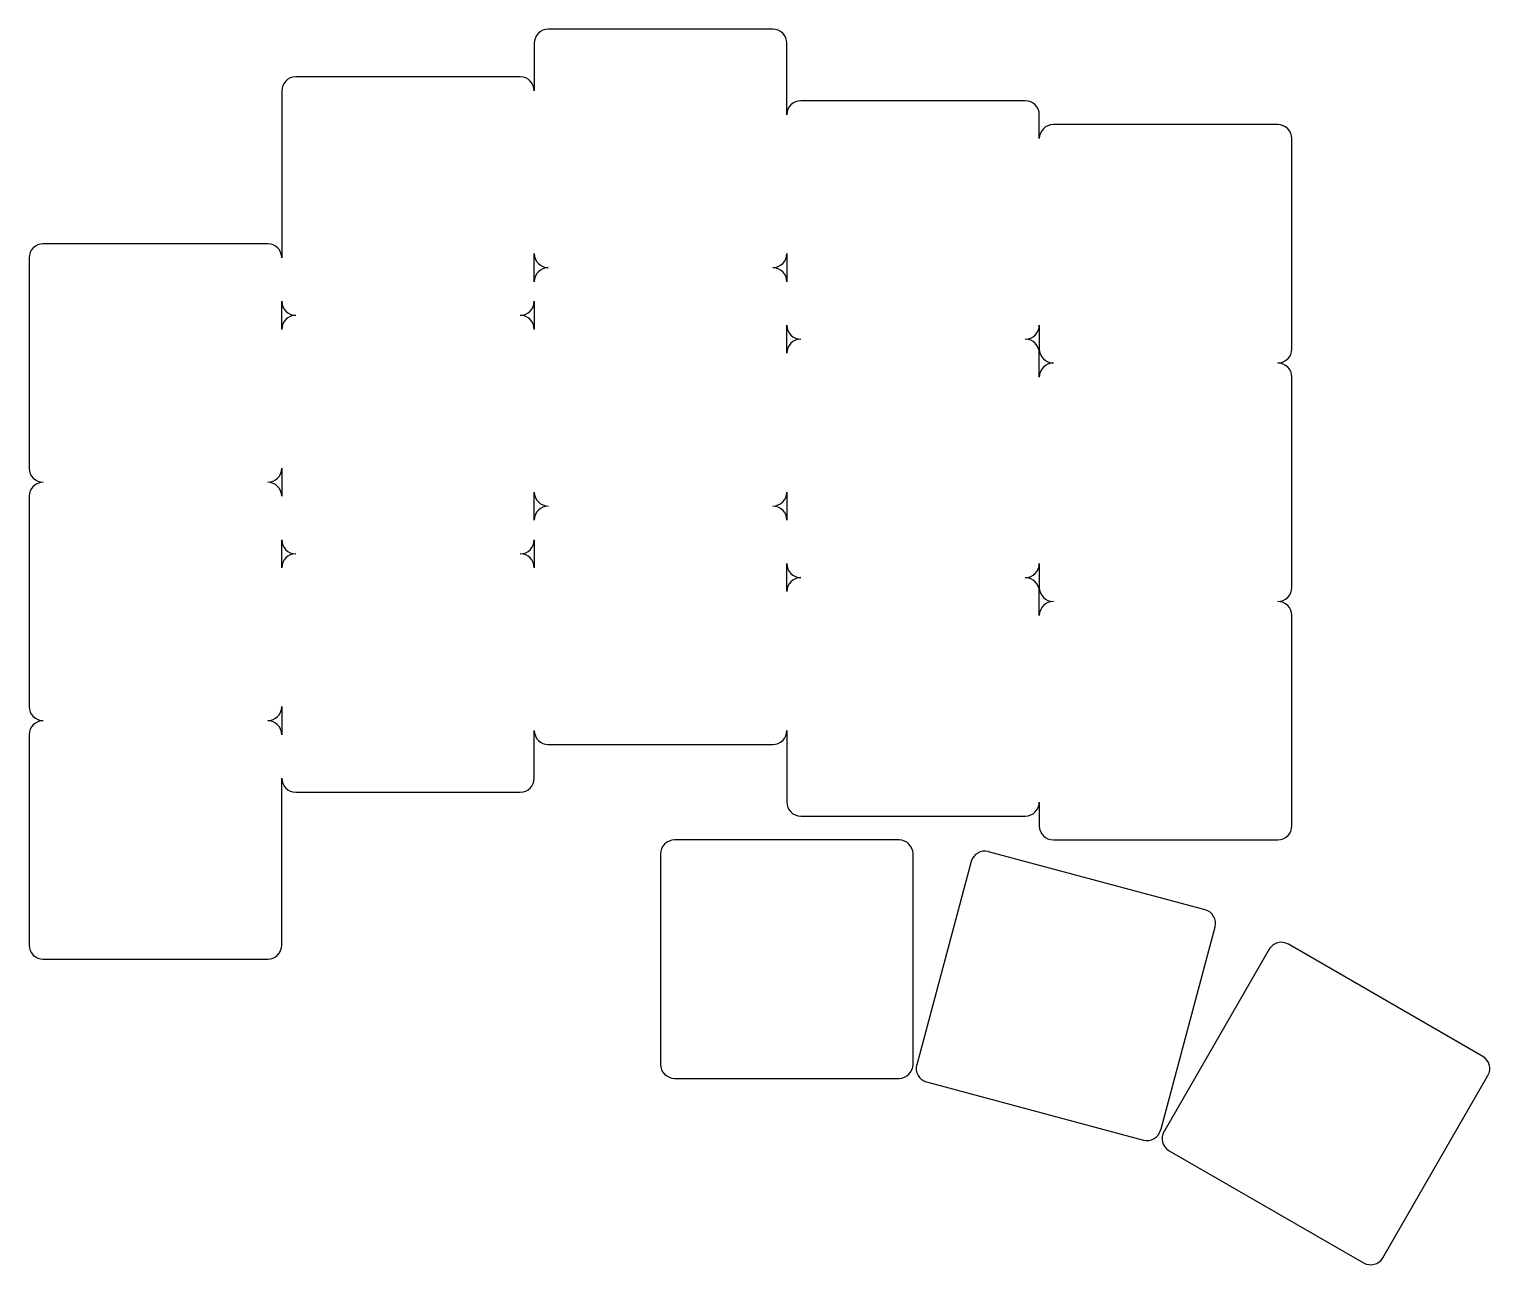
# Model space of a CAD drawing. Header units: millimetres. Extents: x -9 to 95, y -30 to 58.
import ezdxf

# ---------------------------------------------------------------- set-up
doc = ezdxf.new("R2010")
doc.units = ezdxf.units.MM

msp = doc.modelspace()

# ---------------------------------------------------------------- linework, layer by layer
for p, q in [((44, 57.8), (28, 57.8)), ((27, 56.8), (27, 53.4)), ((45, 51.7), (45, 56.8)), ((26, 54.4), (10, 54.4)), ((9, 53.4), (9, 41.5)), ((62, 52.7), (46, 52.7)), ((63, 50), (63, 51.7)), ((80, 51), (64, 51)), ((81, 35), (81, 50)), ((8, 42.5), (-8, 42.5)), ((27, 39.8), (27, 41.8)), ((45, 41.8), (45, 39.8)), ((-9, 41.5), (-9, 26.5)), ((9, 36.4), (9, 38.4)), ((27, 38.4), (27, 36.4)), ((45, 34.7), (45, 36.7)), ((63, 36.7), (63, 35)), ((63, 33), (63, 34.7)), ((81, 18), (81, 33)), ((9, 26.5), (9, 24.5)), ((-9, 24.5), (-9, 9.5)), ((27, 22.8), (27, 24.8)), ((45, 24.8), (45, 22.8)), ((9, 19.4), (9, 21.4)), ((27, 21.4), (27, 19.4)), ((45, 17.7), (45, 19.7)), ((63, 19.7), (63, 18)), ((63, 16), (63, 17.7)), ((81, 1), (81, 16)), ((9, 9.5), (9, 7.5)), ((-9, 7.5), (-9, -7.5)), ((27, 4.4), (27, 7.8)), ((45, 7.8), (45, 2.7)), ((28, 6.8), (44, 6.8)), ((9, -7.5), (9, 4.4)), ((10, 3.4), (26, 3.4)), ((63, 2.7), (63, 1)), ((46, 1.7), (62, 1.7)), ((53, 0), (37, 0)), ((64, 0), (80, 0)), ((36, -1), (36, -16)), ((54, -16), (54, -1)), ((74.82, -4.98), (59.37, -0.84)), ((58.14, -1.55), (54.26, -16.03)), ((71.65, -20.69), (75.53, -6.2)), ((79.39, -7.8), (71.89, -20.79)), ((94.61, -15.44), (80.75, -7.44)), ((-8, -8.5), (8, -8.5)), ((37, -17), (53, -17)), ((54.97, -17.26), (70.42, -21.4)), ((87.48, -29.79), (94.98, -16.8)), ((72.25, -22.16), (86.11, -30.16))]:
    msp.add_line(p, q)
for centre, start, end in [((28, 56.8), 90, 180), ((44, 56.8), 0, 90), ((10, 53.4), 90, 180), ((26, 53.4), 0, 90), ((46, 51.7), 90, 180), ((62, 51.7), 0, 90), ((64, 50), 90, 180), ((80, 50), 0, 90), ((-8, 41.5), 90, 180), ((8, 41.5), 0, 90), ((28, 41.8), 180, 270), ((44, 41.8), 270, 360), ((28, 39.8), 90, 180), ((44, 39.8), 0, 90), ((10, 38.4), 180, 270), ((26, 38.4), 270, 360), ((10, 36.4), 90, 180), ((26, 36.4), 0, 90), ((46, 36.7), 180, 270), ((62, 36.7), 270, 360), ((46, 34.7), 90, 180), ((62, 34.7), 0, 90), ((64, 35), 180, 270), ((80, 35), 270, 360), ((64, 33), 90, 180), ((80, 33), 0, 90), ((-8, 26.5), 180, 270), ((8, 26.5), 270, 360), ((-8, 24.5), 90, 180), ((8, 24.5), 0, 90), ((28, 24.8), 180, 270), ((44, 24.8), 270, 360), ((28, 22.8), 90, 180), ((44, 22.8), 0, 90), ((10, 21.4), 180, 270), ((26, 21.4), 270, 360), ((10, 19.4), 90, 180), ((26, 19.4), 0, 90), ((46, 19.7), 180, 270), ((62, 19.7), 270, 360), ((46, 17.7), 90, 180), ((62, 17.7), 0, 90), ((64, 18), 180, 270), ((80, 18), 270, 360), ((64, 16), 90, 180), ((80, 16), 0, 90), ((-8, 9.5), 180, 270), ((8, 9.5), 270, 360), ((-8, 7.5), 90, 180), ((8, 7.5), 0, 90), ((28, 7.8), 180, 270), ((44, 7.8), 270, 360), ((10, 4.4), 180, 270), ((26, 4.4), 270, 360), ((46, 2.7), 180, 270), ((62, 2.7), 270, 360), ((37, -1), 90, 180), ((53, -1), 0, 90), ((64, 1), 180, 270), ((80, 1), 270, 360), ((59.11, -1.8), 75, 165), ((74.56, -5.95), 345, 75), ((-8, -7.5), 180, 270), ((8, -7.5), 270, 360), ((80.25, -8.3), 60, 150), ((94.11, -16.3), 330, 60), ((37, -16), 180, 270), ((53, -16), 270, 360), ((55.22, -16.29), 165, 255), ((70.68, -20.43), 255, 345), ((72.75, -21.29), 150, 240), ((86.61, -29.29), 240, 330)]:
    msp.add_arc(centre, 1, start, end)

doc.saveas('drawing.dxf')
